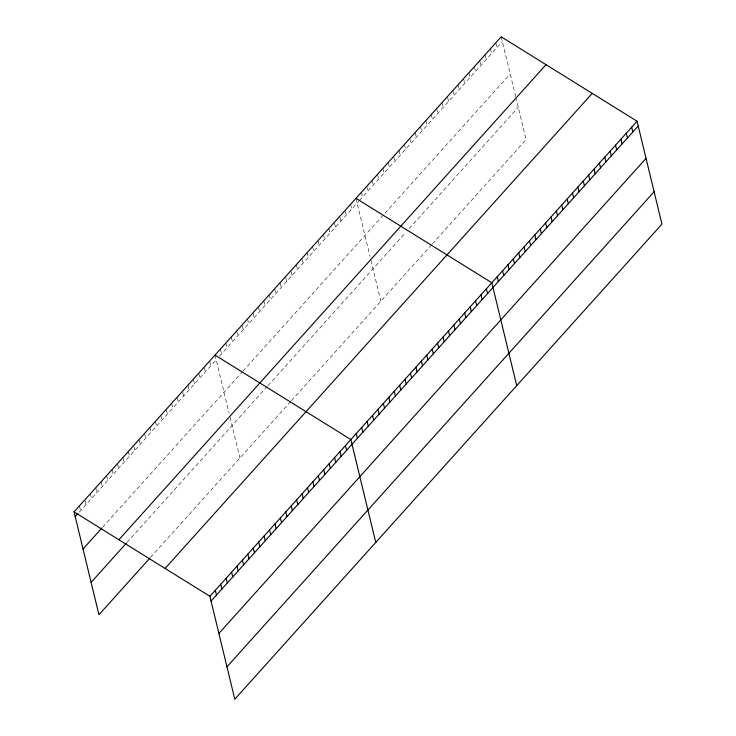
<?xml version="1.0" encoding="UTF-8"?>
<svg xmlns="http://www.w3.org/2000/svg" width="736" height="736" viewBox="0 0 736 736"><rect width="100%" height="100%" fill="white"/><g stroke="black" fill="none" stroke-linecap="round" stroke-linejoin="round"><path stroke-width="0.55" stroke-dasharray="3.68 2.76" d="M79.267 512.1L216.163 359.849M219.549 356.077L358.662 201.36M359.426 200.505L502.357 41.547M102.69 527.151L242.291 371.882M242.972 371.128L384.164 214.093M384.937 213.238L510.186 73.931M127.024 542.423L267.306 386.4M267.987 385.646L405.306 232.926M409.142 228.657L518.264 107.3M150.448 557.474L290.729 401.451M291.41 400.697L431.581 244.803M432.345 243.947L526.093 139.684L516.24 98.955M501.207 36.8L515.743 96.867M495.825 42.78L496.975 47.527M490.452 48.769L491.593 53.507M485.07 54.749L486.22 59.496M479.688 60.729L480.838 65.476M474.315 66.709L475.456 71.456M468.933 72.698L470.083 77.436M463.551 78.678L464.701 83.426M458.178 84.658L459.319 89.406M452.796 90.638L453.946 95.386M447.644 97.575L448.564 101.366M442.042 102.608L443.182 107.355M436.66 108.588L437.81 113.335M431.278 114.568L432.428 119.315M425.905 120.557L427.046 125.295M420.523 126.537L421.673 131.284M415.141 132.517L416.291 137.264M409.768 138.497L410.909 143.244M404.386 144.486L405.536 149.224M399.004 150.466L400.154 155.213M393.631 156.446L394.772 161.193M388.249 162.435L389.399 167.173M382.867 168.415L384.017 173.162M377.494 174.395L378.635 179.142M372.112 180.375L373.262 185.122M366.73 186.364L367.88 191.102M361.358 192.344L362.498 197.092M355.976 198.324L370.006 256.312M371.008 260.48L380.862 301.208M350.557 204.36L351.698 209.098M345.129 210.386L346.279 215.133M339.94 217.359L340.86 221.159M334.521 223.394L335.432 227.185M328.863 228.473L330.013 233.22M323.444 234.508L324.594 239.246M318.026 240.534L319.176 245.281M312.607 246.56L313.748 251.307M307.179 252.595L308.329 257.342M301.76 258.621L302.91 263.368M296.341 264.656L297.482 269.394M291.143 271.63L292.063 275.43M285.724 277.665L286.644 281.456M280.076 282.744L281.216 287.491M274.648 288.77L275.798 293.517M269.229 294.805L270.379 299.543M263.81 300.831L264.96 305.578M258.391 306.866L259.532 311.604M252.963 312.892L254.113 317.639M247.544 318.918L248.694 323.665M242.356 325.901L243.266 329.691M236.698 330.979L237.848 335.726M231.279 337.014L232.429 341.752M225.86 343.04L227.001 347.788M220.432 349.066L221.582 353.814M215.013 355.102L229.043 413.08M230.055 417.257L239.908 457.985M209.594 361.128L210.744 365.875M204.176 367.163L205.316 371.901M198.748 373.189L199.898 377.936M193.559 380.172L194.479 383.962M187.91 385.25L189.051 389.997M182.712 392.224L183.632 396.023M177.063 397.311L178.213 402.049M171.644 403.337L172.785 408.084M166.216 409.372L167.366 414.11M160.798 415.398L161.948 420.146M155.379 421.424L156.529 426.172M149.96 427.46L151.101 432.207M144.532 433.486L145.682 438.233M139.113 439.521L140.263 444.259M133.924 446.494L134.835 450.294M128.266 451.573L129.416 456.32M122.848 457.608L123.998 462.355M117.429 463.634L118.579 468.381M112.001 469.669L113.151 474.407M106.582 475.695L107.732 480.442M101.163 481.73L102.313 486.468M95.744 487.756L96.885 492.504M90.316 493.782L91.466 498.53M85.128 500.765L86.048 504.556M79.479 505.844L80.62 510.591"/><path stroke-width="1.1" d="M74.051 511.879L501.207 36.8L637.054 121.247L661.949 224.121L234.793 699.2L209.907 596.316L74.051 511.879L98.946 614.753L149.767 558.228M75.201 516.617L77.915 513.608M83.039 549.001L102.01 527.896M118.882 539.746L546.038 64.667M91.108 582.369L126.353 543.177M165.076 568.45L592.222 93.38M209.907 596.316L637.054 121.247M211.048 601.064L638.204 125.985M218.886 633.448L646.042 158.369M226.955 666.816L654.111 191.737M355.976 198.324L491.823 282.771L516.718 385.655M215.013 355.102L350.86 439.539L375.756 542.423M631.681 127.227L632.822 131.974M626.299 133.207L627.449 137.954M620.917 139.187L622.067 143.934M615.544 145.176L616.685 149.914M610.162 151.156L611.312 155.903M604.78 157.136L605.93 161.883M599.408 163.116L600.548 167.863M594.026 169.105L595.176 173.843M588.644 175.085L589.794 179.832M583.271 181.065L584.412 185.812M577.889 187.054L579.039 191.792M572.507 193.034L573.657 197.782M567.134 199.014L568.275 203.762M561.752 204.994L562.902 209.742M556.37 210.984L557.52 215.722M550.997 216.964L552.138 221.711M545.615 222.944L546.765 227.691M540.233 228.924L541.383 233.671M534.86 234.913L536.001 239.651M529.478 240.893L530.628 245.64M524.096 246.873L525.246 251.62M518.724 252.853L519.864 257.6M513.342 258.842L514.492 263.58M507.96 264.822L509.11 269.569M502.587 270.802L503.728 275.549M497.205 276.791L498.355 281.529M486.404 288.797L487.554 293.544M480.985 294.832L482.126 299.57M475.557 300.858L476.707 305.606M470.138 306.884L471.288 311.632M464.72 312.92L465.86 317.667M459.292 318.946L460.442 323.693M453.873 324.981L455.023 329.719M448.454 331.007L449.604 335.754M443.026 337.033L444.176 341.78M437.607 343.068L438.757 347.815M432.188 349.094L433.338 353.841M426.77 355.129L427.91 359.867M421.342 361.155L422.492 365.902M415.923 367.19L417.073 371.928M410.504 373.216L411.645 377.964M405.076 379.242L406.226 383.99M399.657 385.278L400.807 390.016M394.238 391.304L395.388 396.051M388.82 397.339L389.96 402.077M383.392 403.365L384.542 408.112M377.973 409.391L379.123 414.138M372.554 415.426L373.695 420.173M367.126 421.452L368.276 426.199M361.707 427.487L362.857 432.225M356.288 433.513L357.429 438.26M345.442 445.574L346.592 450.322M340.023 451.6L341.173 456.348M334.604 457.636L335.745 462.374M329.176 463.662L330.326 468.409M323.757 469.697L324.907 474.435M318.338 475.723L319.479 480.47M312.91 481.749L314.06 486.496M307.492 487.784L308.642 492.531M302.073 493.81L303.214 498.557M296.645 499.845L297.795 504.583M291.226 505.871L292.376 510.618M285.807 511.897L286.957 516.644M280.388 517.932L281.529 522.68M274.96 523.958L276.11 528.706M269.542 529.994L270.692 534.732M264.123 536.02L265.264 540.767M258.695 542.055L259.845 546.793M253.276 548.081L254.426 552.828M247.857 554.107L248.998 558.854M242.429 560.142L243.579 564.88M237.01 566.168L238.16 570.915M231.592 572.203L232.742 576.941M226.173 578.229L227.314 582.976M220.745 584.255L221.895 589.002M215.326 590.29L216.476 595.038"/></g></svg>
